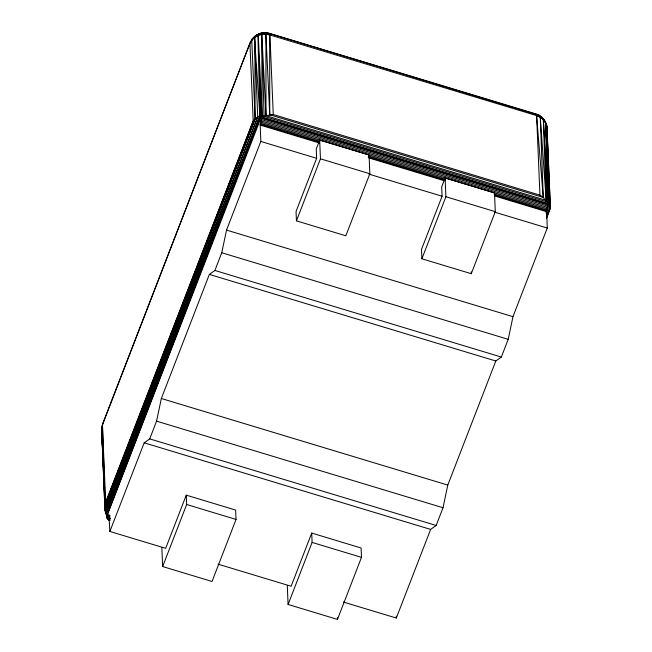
<?xml version="1.0" encoding="UTF-8"?>
<svg xmlns="http://www.w3.org/2000/svg" width="652" height="652" viewBox="0 0 652 652"><rect width="100%" height="100%" fill="white"/><g stroke="black" fill="none" stroke-linecap="round" stroke-linejoin="round"><path stroke-width="0.98" d="M343.4 602.049L396.318 618.047L430.63 529.408L436.164 525.471L443.026 507.745L447.785 485.088L495.813 360.996L501.355 357.06L508.21 339.325L512.969 316.676L547.272 228.037L546.62 210.906L548.609 203.774L543.255 197.434L269.749 114.76L269.667 33.611C262.406 30.505 253.375 35.037 250.384 42.127L102.861 423.278L101.606 428.535L104.964 509.929L108.061 519.465L109.324 520.492M161.859 547.835L162.641 566.547L212.03 581.478L236.048 519.432L235.649 510.076L186.268 495.145L165.681 548.332L109.87 531.462L144.182 442.822L149.715 438.877L156.578 421.151L161.337 398.502L209.365 274.402L214.907 270.466L221.762 252.74L226.521 230.083L260.824 141.443L260.172 124.312L262.161 117.189L258.241 34.532L259.235 33.651L263.889 32.698L269.667 33.611L538.291 115.054L540.272 117.205L546.205 200.376L266.008 115.673L262.161 117.189L548.609 203.774L545.585 122.657C544.151 118.33 540.101 115.127 535.773 113.864L269.08 33.252M537.615 115.518L537.696 114.565L536.612 115.591L539.946 195.135L543.255 197.434L540.272 117.205L536.612 115.591L269.92 34.98C265.046 32.983 259.276 33.268 254.883 36.308L255.103 118.705L104.964 509.929L101.606 428.535L102.861 423.278M539.946 195.135L273.253 114.516L269.92 34.98C264.679 33.505 258.893 34.483 254.516 37.743L257.719 116.879L104.964 509.929L105.665 502.138L253.196 120.995C255.25 117.89 258.681 116.195 262.063 114.915L264.084 116.366L547.493 202.038L548.511 201.501L543.328 119.618C542.757 116.651 539.163 115.893 536.612 115.591L535.773 113.864L534.901 114.524M546.694 131.574C548.43 124.703 543.972 116.569 536.612 115.591L543.255 197.434M250.384 42.127L102.429 424.941L105.119 504.575L255.103 118.705L251.794 40.505L252.21 38.9L256.106 35.224L262.283 33.032M273.253 114.516L266.008 115.673L265.91 34.271L266.978 33.325L269.92 34.98L268.681 33.374L267.173 32.787M546.58 218.151L550.394 207.98L546.873 126.121L545.585 122.657L543.328 119.618L540.272 117.205M108.061 519.465L110.009 520.052L108.061 519.465L106.969 518.161L106.871 515.887L260.955 115.355L257.939 35.705L259.912 115.795L105.958 514.061L105.803 511.029L105.958 514.061L260.955 115.355M104.866 507.06L255.103 118.705M104.842 500.932L105.322 512.056L257.719 116.879M106.871 515.887L262.063 114.915L261.819 34.515L262.74 33.065L266.383 33.521L269.92 34.98L267.76 33.276L265.397 32.6L262.992 32.991M319.676 140.099L316.244 148.958L316.636 158.314L296.049 211.501L296.44 220.857L345.829 235.788L369.847 173.742L369.065 155.021L319.676 140.099L320.458 158.811L296.44 220.857M162.641 566.547L186.659 504.501L186.268 495.145M445.12 178.012L441.689 186.88L442.08 196.236L421.494 249.423L421.885 258.779L471.274 273.71L495.292 211.655L494.509 192.943L445.12 178.012L445.903 196.733L421.885 258.779M287.304 585.757L288.086 604.469L337.475 619.4L361.493 557.354L361.094 547.998L311.713 533.067L291.126 586.246L217.996 564.143M288.086 604.469L312.104 542.423L311.713 533.067M546.563 209.21L549.131 202.576L545.585 122.657L549.628 203.595L550.394 207.98L546.718 217.466M545.952 213.082L549.628 203.595L546.873 126.121M546.604 215.07L550.272 205.584L547.109 129.772M105.322 512.056L259.912 115.795L254.516 37.743L251.794 40.505L249.96 43.798L253.196 120.995L105.119 504.575L101.606 428.535M109.886 519.041L106.969 518.161L108.908 514.509L109.87 531.462M262.031 117.572L548.479 204.157M261.892 117.939L548.34 204.532M261.762 118.297L548.21 204.891M261.322 119.528L547.77 206.113M260.914 120.832L547.362 207.417M260.572 122.12L547.02 208.705M260.319 123.309L319.757 141.272M368.47 155.999L445.438 179.267M494.159 193.994L546.767 209.895M260.172 124.312L319.61 142.283M368.323 157.01L445.292 180.27M494.982 195.298L546.62 210.906M260.14 125.07L319.578 143.041M368.29 157.76L444.289 180.734M494.949 196.048L546.588 211.664M320.458 158.811L369.847 173.742M445.903 196.733L495.292 211.655M260.824 141.443L316.636 158.314M368.95 174.133L442.08 196.236M494.355 212.039L547.272 228.037M226.521 230.083L512.969 316.676M221.762 252.74L508.21 339.325M214.907 270.466L501.355 357.06M209.365 274.402L495.813 360.996M161.337 398.502L447.785 485.088M156.578 421.151L443.026 507.745M149.715 438.877L436.164 525.471M144.182 442.822L430.63 529.408M186.659 504.501L236.048 519.432M312.104 542.423L361.493 557.354M108.24 515.276L110.196 515.862M107.816 516.107L109.772 516.702M107.376 517.175L110.294 518.063M107.238 517.517L110.155 518.405M107.099 517.851L110.025 518.731M539.497 115.461L538.291 115.054L536.612 115.591L539.098 115.583L541.054 116.48L542.366 118.224M542.937 118.729L544.078 119.748L545.023 122.56M545.471 123.179L546.368 124.418L546.457 126.146M548.511 201.501L549.628 203.595M547.493 202.038L543.328 119.618L546.205 200.376M266.008 115.673L261.819 34.515L264.084 116.366M102.046 436.237L101.842 432.194L102.022 436.237M102.152 438.258L102.706 449.375M102.959 454.428L103.318 461.502M103.774 470.597L103.978 474.648M104.532 485.764L104.638 487.786M265.91 34.271L269.749 114.76M102.111 438.258L102.682 451.396M102.812 454.428L103.342 466.563M103.521 470.605L104.002 481.73M104.181 485.773L104.662 496.889M549.432 208.534L549.522 210.572M471.2 271.835L471.274 273.71M396.237 616.124L396.318 618.047M337.394 617.428L337.475 619.4M102.429 424.941L105.665 502.138"/></g></svg>
